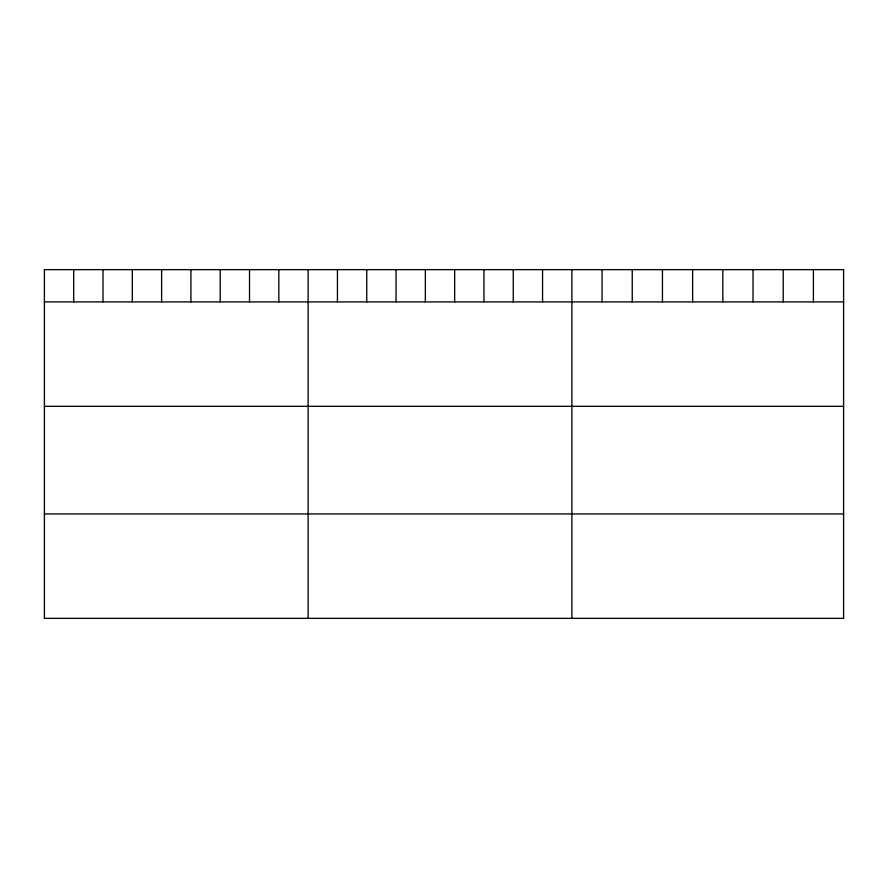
<?xml version="1.0" encoding="UTF-8"?>
<svg xmlns="http://www.w3.org/2000/svg" width="888" height="888" viewBox="0 0 888 888"><rect width="100%" height="100%" fill="white"/><g stroke="black" fill="none" stroke-linecap="round" stroke-linejoin="round"><path stroke-width="1.33" d="M843.6 301.898L843.6 618.359L44.4 618.359L44.4 269.641L843.6 269.641L843.6 301.898L44.4 301.898M44.4 406.327L843.6 406.327M44.4 513.93L843.6 513.93M813.408 269.641L813.408 301.898M783.216 269.641L783.216 301.898M753.024 269.641L753.024 301.898M722.832 269.641L722.832 301.898M692.64 269.641L692.64 301.898M662.448 269.641L662.448 301.898M632.256 269.641L632.256 301.898M602.064 269.641L602.064 301.898M571.872 269.641L571.872 618.359M542.568 269.641L542.568 301.898M513.264 269.641L513.264 301.898M483.96 269.641L483.96 301.898M454.656 269.641L454.656 301.898M425.352 269.641L425.352 301.898M396.048 269.641L396.048 301.898M366.744 269.641L366.744 301.898M337.44 269.641L337.44 301.898M308.136 269.641L308.136 618.359M278.832 269.641L278.832 301.898M249.528 269.641L249.528 301.898M220.224 269.641L220.224 301.898M190.92 269.641L190.92 301.898M161.616 269.641L161.616 301.898M132.312 269.641L132.312 301.898M103.008 269.641L103.008 301.898M73.704 269.641L73.704 301.898"/></g></svg>
